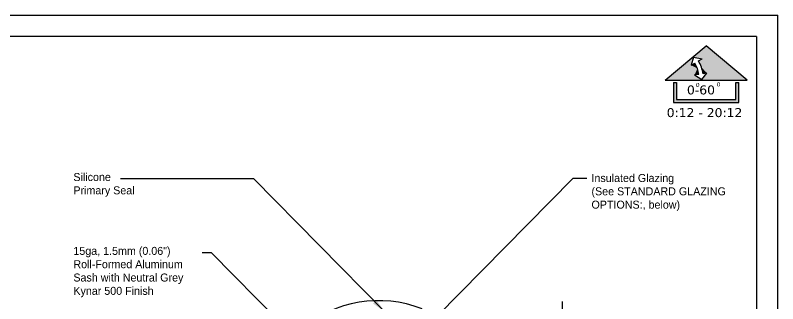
# Model space of a CAD drawing. Header units: inches. Extents: x -154 to 13, y 2 to 55.
# Drawn here: x -113.86 to -90.03, y 33.78 to 42.81 of the extents above; entities that cross this region are included whole.
import ezdxf

# ---------------------------------------------------------------- set-up
doc = ezdxf.new("R2010")
doc.units = ezdxf.units.IN
doc.header["$LTSCALE"] = 2
doc.header["$MEASUREMENT"] = 0
doc.layers.get('0').update_dxf_attribs({"linetype": 'CONTINUOUS'})
doc.layers.add('VELUX_Border', color=5, linetype='CONTINUOUS')
doc.styles.add('SIMPLEX', font='')
doc.styles.add('Verdana', font='verdana.ttf')
doc.styles.get('SIMPLEX').set_extended_font_data('Futura Md BT')

# ---------------------------------------------------------------- blocks, each defined once
blk = doc.blocks.new('*U3')
at = {"color": 7, "linetype": 'Continuous'}
for points in [[(98.903, 16.208), (97.622, 15.128), (98.503, 15.845)], [(98.903, 16.208), (98.503, 15.845), (98.772, 15.798)], [(98.903, 16.208), (98.772, 15.798), (100.185, 15.128)], [(98.503, 15.845), (97.622, 15.128), (98.43, 15.598)], [(98.772, 15.798), (98.656, 15.73), (100.185, 15.128)], [(98.656, 15.73), (98.751, 15.537), (98.923, 15.345)], [(98.656, 15.73), (98.923, 15.345), (100.185, 15.128)], [(98.43, 15.598), (97.622, 15.128), (98.627, 15.494)], [(98.627, 15.494), (97.622, 15.128), (98.539, 15.293)], [(98.543, 15.664), (98.43, 15.598), (98.627, 15.494)], [(98.627, 15.494), (98.539, 15.293), (98.674, 15.311)], [(98.751, 15.537), (98.804, 15.329), (98.923, 15.345)], [(98.539, 15.293), (97.622, 15.128), (98.768, 15.149)], [(98.923, 15.345), (98.768, 15.149), (100.185, 15.128)], [(98.768, 15.149), (97.622, 15.128), (100.185, 15.128)]]:
    blk.add_solid(points, dxfattribs=at)
blk = doc.blocks.new('*U2')
at = {"color": 7, "linetype": 'Continuous'}
for points in [[(97.975, 15.057), (97.879, 14.432), (97.975, 14.528)], [(97.879, 15.057), (97.879, 14.432), (97.975, 15.057)], [(99.828, 15.057), (99.828, 14.528), (99.925, 14.432)], [(99.925, 15.057), (99.828, 15.057), (99.925, 14.432)], [(99.828, 14.528), (97.879, 14.432), (99.925, 14.432)], [(97.975, 14.528), (97.879, 14.432), (99.828, 14.528)]]:
    blk.add_solid(points, dxfattribs=at)

msp = doc.modelspace()

# ---------------------------------------------------------------- linework, layer by layer
at = {"color": 7}
for p, q in [((-93.547, 40.777), (-92.265, 41.857)), ((-90.984, 40.777), (-92.265, 41.857)), ((-92.665, 41.494), (-92.738, 41.247)), ((-92.665, 41.494), (-92.397, 41.447)), ((-92.738, 41.247), (-92.625, 41.313)), ((-92.512, 41.379), (-92.397, 41.447)), ((-92.4, 40.798), (-92.246, 40.994)), ((-92.246, 40.994), (-92.365, 40.978)), ((-93.547, 40.777), (-90.984, 40.777)), ((-92.495, 40.96), (-92.63, 40.942)), ((-92.63, 40.942), (-92.4, 40.798)), ((-93.29, 40.706), (-93.193, 40.706)), ((-93.29, 40.706), (-93.29, 40.081)), ((-93.193, 40.706), (-93.193, 40.177)), ((-91.34, 40.706), (-91.244, 40.706)), ((-91.34, 40.177), (-91.34, 40.706)), ((-91.244, 40.081), (-91.244, 40.706)), ((-93.29, 40.081), (-91.244, 40.081)), ((-93.193, 40.177), (-91.34, 40.177))]:
    msp.add_line(p, q, dxfattribs=at)
for p, q in [((-110.569, 37.7), (-106.415, 37.7)), ((-106.415, 37.7), (-102.307, 33.526)), ((-96.429, 37.7), (-100.672, 33.389)), ((-95.995, 37.7), (-96.429, 37.7)), ((-108.01, 35.387), (-107.735, 35.387)), ((-107.735, 35.387), (-104.994, 32.603))]:
    msp.add_line(p, q)
at = {"color": 7, "lineweight": 30}
msp.add_line((-96.759, 31.585), (-96.759, 33.856), dxfattribs=at)
at = {"color": 7}
for radius, start, end in [(0.922, 8.5074, 32.0522), (1.053, 8.4146, 31.8465)]:
    msp.add_arc((-93.406, 40.824), radius, start, end, dxfattribs=at)
at = {"color": 7, "lineweight": 30}
msp.add_arc((-102.501, 30.147), 3.731, 68.6964, 130.181, dxfattribs=at)
at = {"color": 7}
msp.add_solid([(-102.572, 33.897), (-102.678, 33.791), (-102.307, 33.526)], dxfattribs=at)
at = {"layer": 'VELUX_Border', "color": 6}
for p in [(-153.781, 42.81), (-90.031, 1.56)]:
    msp.add_line(p, (-90.031, 42.81), dxfattribs=at)
at = {"layer": 'VELUX_Border'}
for q in [(-152.459, 42.149), (-90.692, 2.221)]:
    msp.add_line((-90.692, 42.149), q, dxfattribs=at)

# ---------------------------------------------------------------- block references
at = {"color": 7, "linetype": 'Continuous'}
for name in ['*U3', '*U2']:
    msp.add_blockref(name, (-191.168, 25.649), dxfattribs=at)

# ---------------------------------------------------------------- texts
at = {"color": 7}
for s, height, style, p in [('0-60', 0.2812, 'Verdana', (-92.868, 40.332)), ('o', 0.158, 'SIMPLEX', (-92.597, 40.569)), ('o', 0.158, 'SIMPLEX', (-91.942, 40.585)), ('0:12 - 20:12', 0.28125, 'Verdana', (-93.5, 39.622))]:
    msp.add_text(s, height=height, dxfattribs=dict(at, style=style)).set_placement(p)
at = {"color": 7, "char_height": 0.25, "attachment_point": 1, "style": 'SIMPLEX'}
for s, insert in [('Silicone\\PPrimary Seal', (-112.039, 37.872)), ('Insulated Glazing\\P(See STANDARD GLAZING \\POPTIONS:, below)', (-95.851, 37.841)), ('15ga, 1.5mm (0.06")\\PRoll-Formed Aluminum\\PSash with Neutral Grey\\PKynar 500 Finish', (-112.039, 35.56))]:
    msp.add_mtext_dynamic_manual_height_columns(s, width=6.91373, gutter_width=12.5, heights=[0], dxfattribs=dict(at, insert=insert))

doc.saveas('drawing.dxf')
